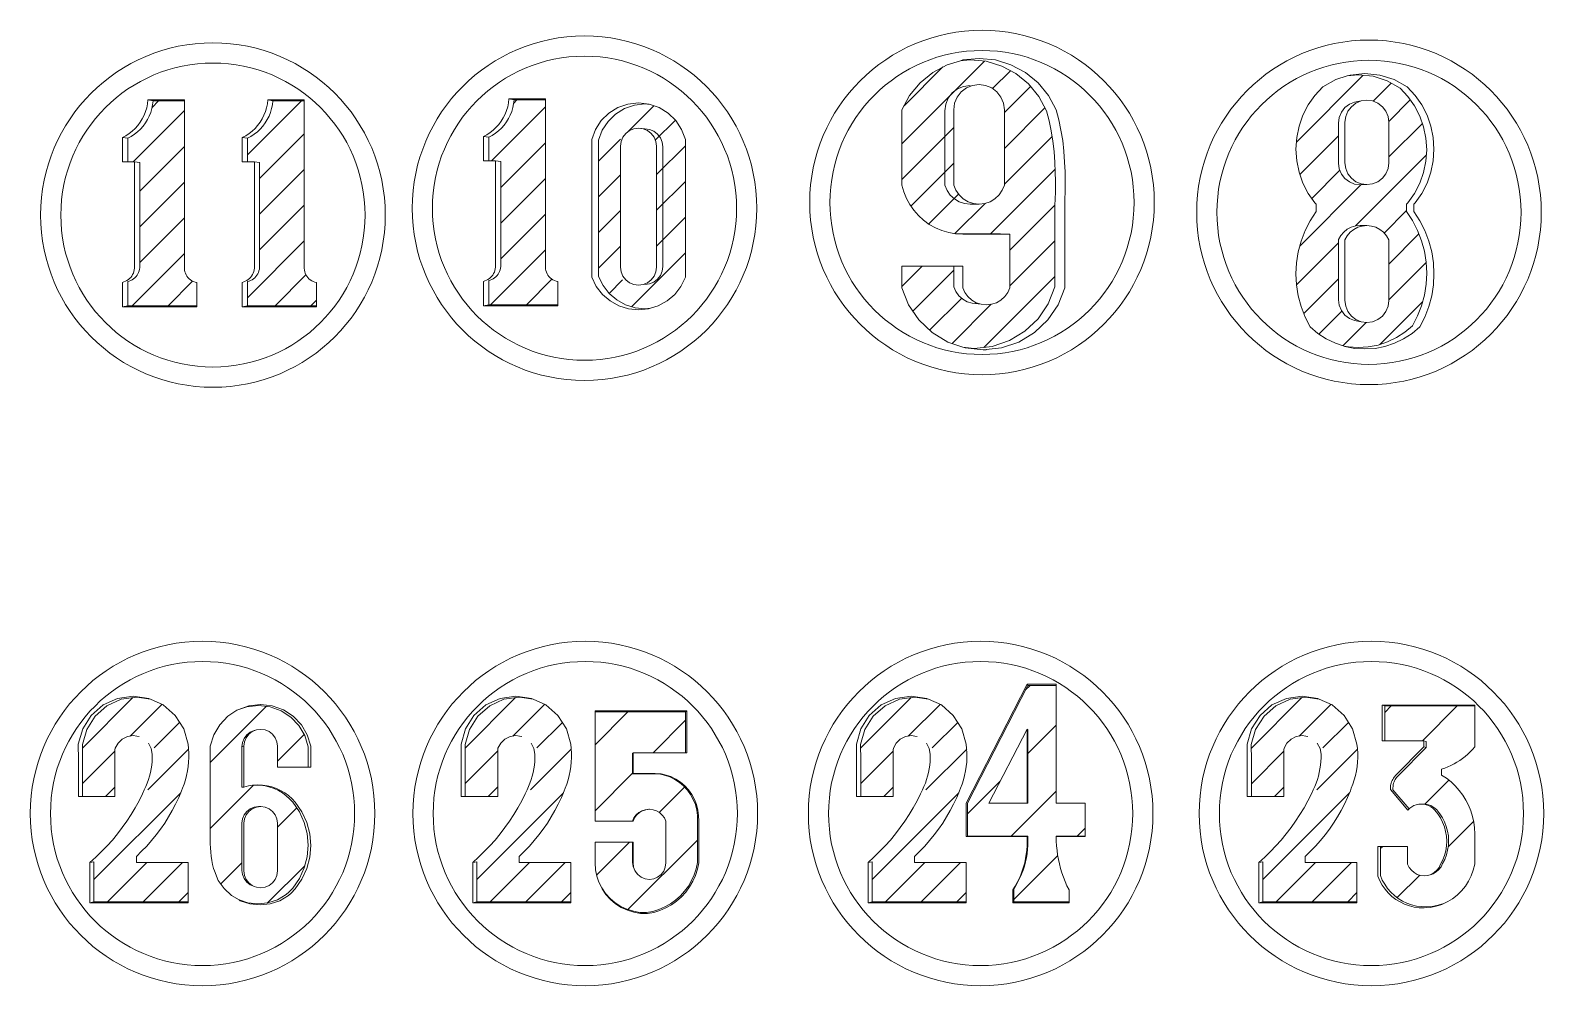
# Model space of a CAD drawing. Header units: inches. Extents: x -19 to 1866, y -551 to 977.
# Drawn here: x 722.8 to 791.8, y 933.3 to 976.9 of the extents above; entities that cross this region are included whole.
import ezdxf

# ---------------------------------------------------------------- set-up
doc = ezdxf.new("R2010")
doc.units = ezdxf.units.IN
doc.header["$MEASUREMENT"] = 0
pattern_1 = [(45, (161.5053, 1514.6777), (-0.8148213, 0.8148213), [])]

msp = doc.modelspace()

# ---------------------------------------------------------------- hatches: boundary and pattern name
at = {"lineweight": 20}
h = msp.add_hatch(dxfattribs=at)
h.set_pattern_fill('ANSI31', color=256, scale=9.218651)
h.set_pattern_definition(pattern_1)
h.paths.add_polyline_path([(769.54, 968.969), (769.55, 969.143), (769.563, 969.573), (769.565, 970.004), (769.557, 970.434), (769.538, 970.864), (769.502, 971.368), (769.448, 971.839), (769.373, 972.307), (769.276, 972.771), (769.158, 973.23), (768.809, 973.881), (768.339, 974.451), (767.767, 974.92), (767.115, 975.267), (766.408, 975.482), (765.672, 975.554), (765.229, 975.51), (764.625, 975.328), (763.967, 974.976), (763.389, 974.504), (762.915, 973.927), (762.562, 973.27), (762.562, 969.837), (762.647, 969.528), (762.767, 969.23), (762.92, 968.947), (763.103, 968.684), (763.315, 968.443), (763.553, 968.228), (763.814, 968.04), (764.095, 967.884), (764.391, 967.76), (764.699, 967.67), (765.015, 967.616), (765.066, 967.613), (767.064, 967.613), (767.487, 967.598), (767.487, 965.153), (767.391, 964.937), (767.252, 964.746), (767.077, 964.587), (766.872, 964.469), (766.647, 964.396), (766.412, 964.371), (766.176, 964.396), (765.765, 964.442), (765.543, 964.515), (765.34, 964.632), (765.166, 964.789), (765.028, 964.978), (764.933, 965.192), (764.933, 966.131), (762.562, 966.131), (762.562, 965.153), (762.868, 964.376), (763.334, 963.683), (763.939, 963.107), (764.654, 962.675), (765.35, 962.44), (765.863, 962.384), (766.685, 962.474), (767.469, 962.739), (768.177, 963.166), (768.776, 963.737), (769.237, 964.423), (769.54, 965.192)])
h.paths.add_polyline_path([(766.993, 969.385), (766.805, 969.209), (766.583, 969.077), (766.339, 968.995), (766.082, 968.967), (765.825, 968.995), (765.581, 969.077), (765.359, 969.209), (765.171, 969.385), (765.024, 969.598), (764.927, 969.837), (764.927, 973.27), (764.966, 973.569), (765.082, 973.847), (765.265, 974.087), (765.504, 974.27), (765.783, 974.386), (766.082, 974.425), (766.381, 974.386), (766.659, 974.27), (766.899, 974.087), (767.082, 973.847), (767.198, 973.569), (767.237, 973.27), (767.237, 969.837), (767.14, 969.598)], flags=16)
h = msp.add_hatch(dxfattribs=at)
h.set_pattern_fill('ANSI31', color=256, scale=9.218651)
h.set_pattern_definition(pattern_1)
h.paths.add_polyline_path([(785.582, 968.958), (785.642, 969.023), (785.942, 969.452), (786.181, 969.919), (786.355, 970.413), (786.461, 970.927), (786.497, 971.45), (786.461, 971.973), (786.355, 972.486), (786.181, 972.98), (785.942, 973.447), (785.642, 973.877), (785.286, 974.262), (784.696, 974.593), (784.051, 974.798), (783.378, 974.867), (782.869, 974.814), (782.35, 974.65), (781.755, 974.315), (781.396, 973.926), (781.093, 973.492), (780.851, 973.021), (780.675, 972.522), (780.568, 972.004), (780.532, 971.476), (780.568, 970.947), (780.675, 970.429), (780.851, 969.93), (781.093, 969.459), (781.396, 969.025), (781.456, 968.959), (781.456, 968.636), (781.181, 968.21), (780.951, 967.758), (780.769, 967.284), (780.638, 966.794), (780.559, 966.293), (780.532, 965.787), (780.559, 965.28), (780.638, 964.779), (780.769, 964.289), (780.951, 963.815), (781.181, 963.363), (781.532, 963.066), (781.919, 962.817), (782.334, 962.618), (782.734, 962.486), (782.924, 962.45), (783.378, 962.421), (783.833, 962.45), (784.28, 962.536), (784.713, 962.679), (785.124, 962.875), (785.507, 963.123), (785.855, 963.416), (786.082, 963.864), (786.262, 964.333), (786.392, 964.818), (786.47, 965.315), (786.497, 965.816), (786.47, 966.318), (786.392, 966.814), (786.262, 967.299), (786.082, 967.768), (785.855, 968.216), (785.582, 968.638)])
h.paths.add_polyline_path([(784.179, 967.909), (784.365, 967.812), (784.529, 967.682), (784.665, 967.523), (784.769, 967.341), (784.769, 964.565), (784.735, 964.307), (784.635, 964.065), (784.476, 963.858), (784.269, 963.699), (784.028, 963.6), (783.769, 963.565), (783.51, 963.6), (783.209, 963.65), (782.97, 963.749), (782.765, 963.907), (782.608, 964.112), (782.509, 964.351), (782.475, 964.607), (782.475, 967.355), (782.578, 967.535), (782.713, 967.693), (782.875, 967.822), (783.06, 967.918), (783.259, 967.976), (783.465, 967.996), (783.769, 967.988), (783.978, 967.968)], flags=16)
h.paths.add_polyline_path([(784.028, 969.89), (783.769, 969.856), (783.465, 969.846), (783.209, 969.88), (782.97, 969.978), (782.765, 970.136), (782.608, 970.341), (782.509, 970.58), (782.475, 970.836), (782.475, 972.668), (782.509, 972.924), (782.608, 973.163), (782.765, 973.368), (782.97, 973.526), (783.209, 973.625), (783.51, 973.672), (783.769, 973.706), (784.028, 973.672), (784.269, 973.572), (784.476, 973.413), (784.635, 973.206), (784.735, 972.965), (784.769, 972.706), (784.769, 970.856), (784.735, 970.597), (784.635, 970.356), (784.476, 970.149), (784.269, 969.99)], flags=16)
h = msp.add_hatch(dxfattribs=at)
h.set_pattern_fill('ANSI31', color=256, scale=9.218651)
h.set_pattern_definition(pattern_1)
h.paths.add_polyline_path([(730.253, 965.436), (730.183, 965.469), (730.118, 965.51), (730.058, 965.558), (730.004, 965.613), (729.957, 965.675), (729.918, 965.741), (729.887, 965.811), (729.864, 965.885), (729.851, 965.961), (729.846, 966.038), (729.846, 973.678), (728.412, 973.678), (728.391, 973.5), (728.355, 973.324), (728.303, 973.152), (728.237, 972.985), (728.156, 972.824), (728.062, 972.671), (727.954, 972.527), (727.835, 972.392), (727.704, 972.269), (727.564, 972.157), (727.414, 972.058), (727.256, 971.972), (727.256, 970.889), (727.568, 970.889), (727.805, 970.872), (727.805, 966.068), (727.795, 965.994), (727.778, 965.921), (727.752, 965.851), (727.72, 965.783), (727.68, 965.719), (727.635, 965.66), (727.583, 965.606), (727.525, 965.558), (727.463, 965.516), (727.397, 965.481), (727.328, 965.453), (727.256, 965.432), (727.256, 964.333), (730.401, 964.333), (730.401, 965.396), (730.326, 965.411)])
h = msp.add_hatch(dxfattribs=at)
h.set_pattern_fill('ANSI31', color=256, scale=9.218651)
h.set_pattern_definition(pattern_1)
h.paths.add_polyline_path([(735.717, 965.436), (735.647, 965.469), (735.582, 965.51), (735.522, 965.558), (735.468, 965.613), (735.422, 965.675), (735.382, 965.741), (735.351, 965.811), (735.329, 965.885), (735.315, 965.961), (735.31, 966.038), (735.31, 973.678), (733.877, 973.678), (733.855, 973.5), (733.819, 973.324), (733.767, 973.152), (733.701, 972.985), (733.62, 972.824), (733.526, 972.671), (733.419, 972.527), (733.299, 972.392), (733.169, 972.269), (733.028, 972.157), (732.878, 972.058), (732.72, 971.972), (732.72, 970.889), (733.032, 970.889), (733.27, 970.872), (733.27, 966.068), (733.26, 965.994), (733.242, 965.921), (733.217, 965.851), (733.184, 965.783), (733.145, 965.719), (733.099, 965.66), (733.047, 965.606), (732.99, 965.558), (732.928, 965.516), (732.861, 965.481), (732.792, 965.453), (732.72, 965.432), (732.72, 964.333), (735.866, 964.333), (735.866, 965.396), (735.79, 965.411)])
h = msp.add_hatch(dxfattribs=at)
h.set_pattern_fill('ANSI31', color=256, scale=9.218651)
h.set_pattern_definition(pattern_1)
h.paths.add_polyline_path([(746.716, 965.482), (746.647, 965.515), (746.581, 965.556), (746.522, 965.605), (746.468, 965.66), (746.421, 965.721), (746.382, 965.787), (746.351, 965.858), (746.328, 965.932), (746.314, 966.007), (746.31, 966.084), (746.31, 973.725), (744.876, 973.725), (744.855, 973.546), (744.818, 973.37), (744.767, 973.198), (744.7, 973.031), (744.619, 972.87), (744.525, 972.717), (744.418, 972.573), (744.299, 972.439), (744.168, 972.315), (744.027, 972.203), (743.877, 972.104), (743.719, 972.018), (743.719, 970.936), (744.031, 970.936), (744.269, 970.919), (744.269, 966.115), (744.259, 966.04), (744.241, 965.968), (744.216, 965.897), (744.183, 965.83), (744.144, 965.766), (744.098, 965.707), (744.046, 965.653), (743.989, 965.605), (743.927, 965.563), (743.861, 965.527), (743.791, 965.499), (743.719, 965.479), (743.719, 964.379), (746.865, 964.379), (746.865, 965.442), (746.789, 965.458)])
h = msp.add_hatch(dxfattribs=at)
h.set_pattern_fill('ANSI31', color=256, scale=9.218651)
h.set_pattern_definition(pattern_1)
h.paths.add_polyline_path([(748.731, 971.889), (748.731, 965.661), (748.932, 965.252), (749.212, 964.892), (749.558, 964.595), (749.957, 964.374), (750.392, 964.238), (750.845, 964.192), (751.095, 964.217), (751.45, 964.329), (751.853, 964.552), (752.203, 964.851), (752.485, 965.215), (752.688, 965.628), (752.688, 971.918), (752.519, 972.372), (752.254, 972.779), (751.907, 973.117), (751.494, 973.371), (751.088, 973.511), (750.845, 973.538), (750.368, 973.485), (749.914, 973.329), (749.505, 973.077), (749.161, 972.742), (748.899, 972.339)])
h.paths.add_polyline_path([(751.373, 965.693), (750.676, 965.158), (749.809, 965.517), (749.733, 966.089), (749.733, 972.007), (750.431, 972.542), (750.753, 972.409), (751.12, 972.367), (751.373, 971.756)], flags=16)
h = msp.add_hatch(dxfattribs=at)
h.set_pattern_fill('ANSI31', color=256, scale=17)
h.set_pattern_definition([(45, (-251.7916, 1829.0998), (-1.502602, 1.502602), [])])
h.paths.add_polyline_path([(769.599, 947.012), (768.314, 947.012), (765.556, 941.642), (765.556, 940.135), (768.314, 940.135), (768.314, 939.91), (768.31, 939.717), (768.296, 939.525), (768.273, 939.333), (768.241, 939.143), (768.199, 938.955), (768.148, 938.768), (768.089, 938.585), (768.02, 938.405), (767.943, 938.228), (767.857, 938.055), (767.763, 937.887), (767.661, 937.723), (767.661, 937.142), (770.185, 937.142), (770.185, 937.679), (770.093, 937.868), (770.009, 938.061), (769.933, 938.258), (769.864, 938.457), (769.803, 938.659), (769.749, 938.862), (769.704, 939.068), (769.667, 939.276), (769.637, 939.484), (769.616, 939.694), (769.603, 939.904), (769.598, 940.135), (770.918, 940.135), (770.918, 941.636), (769.599, 941.636)])
h.paths.add_polyline_path([(768.279, 945.007), (768.314, 944.98), (768.314, 941.642), (768.279, 941.636), (766.521, 941.636)], flags=16)
h = msp.add_hatch(dxfattribs=at)
h.set_pattern_fill('ANSI31', color=256, scale=9.218651)
h.set_pattern_definition([(45, (89.7844, 1514.6777), (-0.8148213, 0.8148213), [])])
h.paths.add_polyline_path([(730.009, 938.934), (727.652, 938.934), (727.652, 939.211), (727.892, 939.441), (728.123, 939.68), (728.344, 939.929), (728.555, 940.186), (728.754, 940.452), (728.943, 940.726), (729.12, 941.008), (729.286, 941.296), (729.439, 941.591), (729.58, 941.892), (729.709, 942.199), (729.752, 942.318), (729.825, 942.511), (729.888, 942.706), (729.94, 942.905), (729.982, 943.106), (730.013, 943.309), (730.034, 943.514), (730.044, 943.719), (730.043, 943.925), (730.032, 944.13), (730.009, 944.334), (729.811, 945.03), (729.424, 945.64), (728.879, 946.116), (728.288, 946.388), (727.67, 946.477), (726.962, 946.375), (726.311, 946.076), (725.772, 945.604), (725.388, 944.999), (725.192, 944.311), (725.199, 943.595), (725.199, 941.947), (726.674, 941.947), (726.674, 944.113), (726.813, 944.373), (727.004, 944.56), (727.243, 944.679), (727.506, 944.72), (727.67, 944.693), (727.77, 944.679), (727.774, 944.677), (727.932, 944.652), (728.168, 944.534), (728.357, 944.35), (728.481, 944.117), (728.528, 943.857), (728.529, 943.689), (728.521, 943.522), (728.505, 943.356), (728.481, 943.19), (728.449, 943.026), (728.409, 942.864), (728.361, 942.703), (728.306, 942.546), (728.243, 942.391), (728.172, 942.239), (728.094, 942.065), (727.933, 941.746), (727.761, 941.433), (727.576, 941.126), (727.381, 940.826), (727.174, 940.535), (726.956, 940.251), (726.728, 939.975), (726.49, 939.708), (726.242, 939.45), (725.985, 939.202), (725.718, 938.963), (725.718, 937.14), (730.009, 937.14)])
h = msp.add_hatch(dxfattribs=at)
h.set_pattern_fill('ANSI31', color=256, scale=9.218651)
h.set_pattern_definition([(45, (107.2375, 1514.6777), (-0.8148213, 0.8148213), [])])
h.paths.add_polyline_path([(747.462, 938.934), (745.105, 938.934), (745.105, 939.211), (745.346, 939.441), (745.576, 939.68), (745.797, 939.929), (746.008, 940.186), (746.208, 940.452), (746.396, 940.726), (746.573, 941.008), (746.739, 941.296), (746.892, 941.591), (747.033, 941.892), (747.162, 942.199), (747.205, 942.318), (747.278, 942.511), (747.341, 942.706), (747.393, 942.905), (747.435, 943.106), (747.466, 943.309), (747.487, 943.514), (747.497, 943.719), (747.496, 943.925), (747.485, 944.13), (747.462, 944.334), (747.264, 945.03), (746.877, 945.64), (746.332, 946.116), (745.741, 946.388), (745.124, 946.477), (744.415, 946.375), (743.764, 946.076), (743.225, 945.604), (742.841, 944.999), (742.645, 944.311), (742.652, 943.595), (742.652, 941.947), (744.127, 941.947), (744.127, 944.113), (744.266, 944.373), (744.457, 944.56), (744.696, 944.679), (744.959, 944.72), (745.124, 944.693), (745.223, 944.679), (745.227, 944.677), (745.385, 944.652), (745.621, 944.534), (745.81, 944.35), (745.934, 944.117), (745.982, 943.857), (745.982, 943.689), (745.974, 943.522), (745.958, 943.356), (745.934, 943.19), (745.902, 943.026), (745.862, 942.864), (745.814, 942.703), (745.759, 942.546), (745.696, 942.391), (745.626, 942.239), (745.547, 942.065), (745.386, 941.746), (745.214, 941.433), (745.029, 941.126), (744.834, 940.826), (744.627, 940.535), (744.409, 940.251), (744.181, 939.975), (743.943, 939.708), (743.695, 939.45), (743.438, 939.202), (743.171, 938.963), (743.171, 937.14), (747.462, 937.14)])
h = msp.add_hatch(dxfattribs=at)
h.set_pattern_fill('ANSI31', color=256, scale=9.218651)
h.set_pattern_definition([(45, (125.2695, 1514.6777), (-0.8148213, 0.8148213), [])])
h.paths.add_polyline_path([(765.494, 938.934), (763.137, 938.934), (763.137, 939.211), (763.378, 939.441), (763.609, 939.68), (763.829, 939.929), (764.04, 940.186), (764.24, 940.452), (764.428, 940.726), (764.605, 941.008), (764.771, 941.296), (764.924, 941.591), (765.065, 941.892), (765.194, 942.199), (765.237, 942.318), (765.31, 942.511), (765.373, 942.706), (765.425, 942.905), (765.467, 943.106), (765.498, 943.309), (765.519, 943.514), (765.529, 943.719), (765.528, 943.925), (765.517, 944.13), (765.494, 944.334), (765.296, 945.03), (764.909, 945.64), (764.364, 946.116), (763.773, 946.388), (763.156, 946.477), (762.447, 946.375), (761.796, 946.076), (761.257, 945.604), (760.873, 944.999), (760.677, 944.311), (760.684, 943.595), (760.684, 941.947), (762.159, 941.947), (762.159, 944.113), (762.298, 944.373), (762.489, 944.56), (762.728, 944.679), (762.991, 944.72), (763.156, 944.693), (763.255, 944.679), (763.259, 944.677), (763.417, 944.652), (763.653, 944.534), (763.842, 944.35), (763.966, 944.117), (764.014, 943.857), (764.014, 943.689), (764.006, 943.522), (763.99, 943.356), (763.966, 943.19), (763.934, 943.026), (763.894, 942.864), (763.846, 942.703), (763.791, 942.546), (763.728, 942.391), (763.658, 942.239), (763.579, 942.065), (763.418, 941.746), (763.246, 941.433), (763.061, 941.126), (762.866, 940.826), (762.659, 940.535), (762.441, 940.251), (762.213, 939.975), (761.975, 939.708), (761.727, 939.45), (761.47, 939.202), (761.203, 938.963), (761.203, 937.14), (765.494, 937.14)])
h = msp.add_hatch(dxfattribs=at)
h.set_pattern_fill('ANSI31', color=256, scale=9.218651)
h.set_pattern_definition([(45, (143.0912, 1514.6777), (-0.8148213, 0.8148213), [])])
h.paths.add_polyline_path([(783.316, 938.934), (780.959, 938.934), (780.959, 939.211), (781.199, 939.441), (781.43, 939.68), (781.651, 939.929), (781.862, 940.186), (782.061, 940.452), (782.25, 940.726), (782.427, 941.008), (782.592, 941.296), (782.746, 941.591), (782.887, 941.892), (783.016, 942.199), (783.059, 942.318), (783.132, 942.511), (783.194, 942.706), (783.247, 942.905), (783.289, 943.106), (783.32, 943.309), (783.34, 943.514), (783.35, 943.719), (783.35, 943.925), (783.338, 944.13), (783.316, 944.334), (783.118, 945.03), (782.731, 945.64), (782.186, 946.116), (781.595, 946.388), (780.977, 946.477), (780.268, 946.375), (779.618, 946.076), (779.079, 945.604), (778.695, 944.999), (778.499, 944.311), (778.505, 943.595), (778.505, 941.947), (779.981, 941.947), (779.981, 944.113), (780.12, 944.373), (780.311, 944.56), (780.549, 944.679), (780.813, 944.72), (780.977, 944.693), (781.077, 944.679), (781.081, 944.677), (781.238, 944.652), (781.475, 944.534), (781.664, 944.35), (781.788, 944.117), (781.835, 943.857), (781.835, 943.689), (781.828, 943.522), (781.812, 943.356), (781.788, 943.19), (781.756, 943.026), (781.716, 942.864), (781.668, 942.703), (781.613, 942.546), (781.55, 942.391), (781.479, 942.239), (781.401, 942.065), (781.24, 941.746), (781.067, 941.433), (780.883, 941.126), (780.687, 940.826), (780.481, 940.535), (780.263, 940.251), (780.035, 939.975), (779.797, 939.708), (779.549, 939.45), (779.291, 939.202), (779.025, 938.963), (779.025, 937.14), (783.316, 937.14)])
h = msp.add_hatch(dxfattribs=at)
h.set_pattern_fill('ANSI31', color=256, scale=17)
h.set_pattern_definition([(45, (-261.6886, 1829.0275), (-1.502602, 1.502602), [])])
h.paths.add_polyline_path([(734.786, 941.675), (734.642, 941.833), (734.483, 941.976), (734.311, 942.103), (734.127, 942.212), (733.933, 942.302), (733.732, 942.373), (733.524, 942.423), (733.312, 942.453), (733.099, 942.462), (732.953, 942.453), (732.764, 942.424), (732.555, 942.369), (732.468, 942.362), (732.468, 944.212), (732.494, 944.408), (732.569, 944.591), (732.69, 944.749), (732.847, 944.869), (733.03, 944.945), (733.123, 944.977), (733.322, 945.003), (733.52, 944.977), (733.705, 944.901), (733.863, 944.779), (733.985, 944.62), (734.062, 944.436), (734.088, 944.237), (734.088, 943.285), (735.488, 943.285), (735.488, 944.212), (735.331, 944.721), (735.062, 945.18), (734.694, 945.565), (734.249, 945.856), (733.748, 946.037), (733.226, 946.098), (733.219, 946.098), (732.69, 946.037), (732.238, 945.873), (731.825, 945.604), (731.454, 945.215), (731.182, 944.751), (731.023, 944.237), (731.023, 939.786), (731.027, 939.595), (731.04, 939.405), (731.061, 939.216), (731.09, 939.028), (731.128, 938.841), (731.173, 938.656), (731.207, 938.542), (731.387, 938.115), (731.652, 937.736), (731.992, 937.422), (732.333, 937.221), (732.739, 937.087), (733.195, 937.038), (733.65, 937.087), (734.085, 937.231), (734.48, 937.464), (734.603, 937.577), (734.786, 937.763), (735.086, 938.199), (735.307, 938.68), (735.443, 939.192), (735.488, 939.719), (735.443, 940.247), (735.307, 940.759), (735.086, 941.239)])
h.paths.add_polyline_path([(732.494, 940.924), (732.569, 941.107), (732.69, 941.264), (732.847, 941.384), (733.03, 941.46), (733.226, 941.486), (733.322, 941.484), (733.52, 941.458), (733.705, 941.382), (733.863, 941.26), (733.985, 941.101), (734.062, 940.917), (734.088, 940.718), (734.088, 938.542), (734.062, 938.343), (733.985, 938.159), (733.863, 938), (733.705, 937.878), (733.52, 937.802), (733.322, 937.776), (733.123, 937.802), (733.03, 937.839), (732.939, 937.878), (732.847, 937.915), (732.69, 938.036), (732.569, 938.193), (732.494, 938.376), (732.468, 938.572), (732.468, 940.727)], flags=16)
h = msp.add_hatch(dxfattribs=at)
h.set_pattern_fill('ANSI31', color=256, scale=17)
h.set_pattern_definition([(45, (-257.4586, 1828.5427), (-1.502602, 1.502602), [])])
h.paths.add_polyline_path([(752.782, 942.234), (752.61, 942.421), (752.417, 942.585), (752.205, 942.724), (751.977, 942.836), (751.779, 942.904), (751.549, 942.953), (751.277, 942.971), (750.277, 942.971), (750.277, 943.939), (752.701, 943.939), (752.701, 945.799), (748.57, 945.799), (748.57, 940.817), (750.277, 940.817), (750.344, 940.966), (750.439, 941.098), (750.56, 941.207), (750.701, 941.289), (750.856, 941.339), (751.035, 941.358), (751.215, 941.339), (751.371, 941.288), (751.514, 941.206), (751.636, 941.096), (751.732, 940.962), (751.799, 940.812), (751.799, 938.909), (751.774, 938.715), (751.699, 938.535), (751.58, 938.38), (751.425, 938.261), (751.245, 938.187), (751.051, 938.161), (750.858, 938.187), (750.678, 938.261), (750.508, 938.391), (750.377, 938.562), (750.303, 938.741), (750.277, 938.933), (750.277, 939.86), (748.57, 939.86), (748.57, 938.909), (748.591, 938.601), (748.652, 938.299), (748.742, 938.04), (748.88, 937.767), (749.052, 937.515), (749.257, 937.288), (749.49, 937.091), (749.747, 936.926), (750.024, 936.797), (750.316, 936.706), (750.617, 936.655), (750.923, 936.644), (751.208, 936.7), (751.485, 936.786), (751.752, 936.901), (752.005, 937.043), (752.242, 937.212), (752.459, 937.405), (752.655, 937.62), (752.827, 937.855), (752.972, 938.106), (753.09, 938.372), (753.18, 938.648), (753.239, 938.933), (753.239, 940.817), (753.238, 941.071), (753.206, 941.323), (753.143, 941.569), (753.051, 941.805), (752.93, 942.028)])
h = msp.add_hatch(dxfattribs=at)
h.set_pattern_fill('ANSI31', color=256, scale=17)
h.set_pattern_definition([(45, (-246.6407, 1828.8607), (-1.502602, 1.502602), [])])
h.paths.add_polyline_path([(788.686, 946.07), (784.583, 946.07), (784.583, 944.481), (786.373, 944.481), (786.47, 944.453), (786.47, 944.184), (785.204, 942.906), (785.125, 942.814), (785.091, 942.765), (785.06, 942.713), (785.032, 942.659), (785.009, 942.603), (784.989, 942.546), (784.974, 942.488), (784.962, 942.428), (784.952, 942.308), (784.953, 942.248), (785.697, 941.381), (785.721, 941.404), (785.814, 941.471), (785.915, 941.525), (786.023, 941.565), (786.136, 941.588), (786.25, 941.596), (786.349, 941.597), (786.462, 941.589), (786.574, 941.565), (786.681, 941.526), (786.781, 941.473), (786.873, 941.406), (786.955, 941.327), (787.093, 941.157), (787.213, 940.973), (787.313, 940.778), (787.392, 940.573), (787.45, 940.362), (787.485, 940.145), (787.497, 939.926), (787.487, 939.707), (787.453, 939.49), (787.398, 939.278), (787.32, 939.073), (787.222, 938.877), (787.152, 938.732), (787.054, 938.604), (786.932, 938.499), (786.791, 938.42), (786.697, 938.388), (786.542, 938.339), (786.38, 938.323), (786.218, 938.339), (786.063, 938.388), (785.921, 938.468), (785.798, 938.574), (785.699, 938.703), (785.628, 938.85), (785.628, 939.667), (784.385, 939.667), (784.385, 938.338), (784.474, 938.131), (784.583, 937.934), (784.712, 937.75), (784.86, 937.58), (785.024, 937.425), (785.203, 937.289), (785.395, 937.171), (785.598, 937.074), (785.81, 936.999), (786.029, 936.945), (786.252, 936.915), (786.477, 936.907), (786.748, 936.929), (787.015, 936.983), (787.274, 937.066), (787.465, 937.153), (787.671, 937.276), (787.889, 937.443), (788.086, 937.634), (788.26, 937.847), (788.409, 938.077), (788.531, 938.324), (788.624, 938.582), (788.686, 938.85), (788.686, 940.24), (788.675, 940.508), (788.64, 940.774), (788.584, 941.035), (788.505, 941.291), (788.404, 941.539), (788.282, 941.778), (788.141, 942.005), (787.98, 942.22), (787.802, 942.42), (787.608, 942.604), (787.398, 942.77), (787.175, 942.918), (787.175, 943.19), (787.321, 943.239), (787.465, 943.295), (787.605, 943.358), (787.743, 943.427), (787.877, 943.504), (788.007, 943.587), (788.132, 943.676), (788.253, 943.771), (788.37, 943.873), (788.481, 943.979), (788.586, 944.092), (788.686, 944.209)])

# ---------------------------------------------------------------- linework, layer by layer
for p, q in [((727.256, 971.972), (727.256, 970.889)), ((732.72, 971.972), (732.72, 970.889)), ((743.719, 972.018), (743.719, 970.936)), ((783.56, 967.968), (783.359, 967.909)), ((783.769, 967.988), (783.56, 967.968)), ((727.256, 964.333), (730.401, 964.333)), ((732.72, 964.333), (735.866, 964.333)), ((743.719, 964.379), (746.865, 964.379)), ((768.314, 947.012), (769.599, 947.012)), ((752.701, 945.799), (752.701, 943.939)), ((784.468, 946.114), (784.468, 944.481)), ((784.583, 946.07), (784.583, 944.481)), ((733.123, 944.977), (733.322, 945.003)), ((768.279, 941.636), (768.279, 945.007)), ((784.468, 944.481), (784.583, 944.481)), ((784.583, 944.481), (786.373, 944.481)), ((786.373, 944.481), (786.47, 944.453)), ((786.47, 944.453), (786.47, 944.184)), ((750.304, 943.939), (750.304, 942.987)), ((748.57, 940.817), (750.277, 940.817)), ((751.051, 941.356), (751.215, 941.339)), ((751.215, 941.339), (751.371, 941.288)), ((751.371, 941.288), (751.514, 941.206)), ((751.514, 941.206), (751.636, 941.096)), ((751.636, 941.096), (751.732, 940.962)), ((751.732, 940.962), (751.799, 940.812)), ((751.799, 940.812), (751.799, 938.909)), ((751.774, 938.715), (751.699, 938.535)), ((751.799, 938.909), (751.774, 938.715)), ((750.678, 938.261), (750.523, 938.38)), ((750.858, 938.187), (750.678, 938.261)), ((751.051, 938.161), (750.858, 938.187)), ((751.245, 938.187), (751.051, 938.161)), ((751.425, 938.261), (751.245, 938.187)), ((751.58, 938.38), (751.425, 938.261)), ((751.699, 938.535), (751.58, 938.38)), ((786.697, 938.388), (786.542, 938.339))]:
    msp.add_line(p, q, dxfattribs=at)
for points in [[(764.625, 975.328), (763.967, 974.976), (763.389, 974.504), (762.915, 973.927), (762.562, 973.27), (762.562, 969.837), (762.647, 969.528), (762.767, 969.23), (762.92, 968.947), (763.103, 968.684), (763.315, 968.443), (763.553, 968.228), (763.814, 968.04), (764.095, 967.884), (764.391, 967.76), (764.699, 967.67), (765.015, 967.616), (765.066, 967.613), (765.336, 967.598), (767.487, 967.598)], [(764.625, 975.328), (765.229, 975.51), (765.34, 975.544), (766.082, 975.617), (766.825, 975.544), (767.539, 975.328), (768.198, 974.976), (768.775, 974.504), (769.25, 973.927), (769.603, 973.27), (769.722, 972.806), (769.819, 972.338), (769.896, 971.865), (769.95, 971.39), (769.986, 970.881), (770.005, 970.446), (770.014, 970.012), (770.011, 969.577), (769.998, 969.143), (769.988, 968.967), (769.988, 965.153), (769.683, 964.376), (769.216, 963.683), (768.611, 963.107), (767.897, 962.675), (767.105, 962.408), (766.412, 962.332)], [(765.35, 962.44), (765.863, 962.384), (766.685, 962.474), (767.469, 962.739), (768.177, 963.166), (768.776, 963.737), (769.237, 964.423), (769.54, 965.192), (769.54, 968.969), (769.55, 969.143), (769.563, 969.573), (769.565, 970.004), (769.557, 970.434), (769.538, 970.864), (769.502, 971.368), (769.448, 971.839), (769.373, 972.307), (769.276, 972.771), (769.158, 973.23), (768.809, 973.881), (768.339, 974.451), (767.767, 974.92), (767.115, 975.267), (766.408, 975.482), (765.672, 975.554), (765.229, 975.51)], [(781.456, 968.636), (781.456, 968.959), (781.396, 969.025), (781.093, 969.459), (780.851, 969.93), (780.675, 970.429), (780.568, 970.947), (780.532, 971.476), (780.568, 972.004), (780.675, 972.522), (780.851, 973.021), (781.093, 973.492), (781.396, 973.926), (781.755, 974.315), (782.35, 974.65), (782.869, 974.814), (783.002, 974.856)], [(782.734, 962.486), (782.924, 962.45), (783.378, 962.421), (783.833, 962.45), (784.28, 962.536), (784.713, 962.679), (785.124, 962.875), (785.507, 963.123), (785.855, 963.416), (786.082, 963.864), (786.262, 964.333), (786.392, 964.818), (786.47, 965.315), (786.497, 965.816), (786.47, 966.318), (786.392, 966.814), (786.262, 967.299), (786.082, 967.768), (785.855, 968.216), (785.582, 968.638), (785.582, 968.958), (785.642, 969.023), (785.942, 969.452), (786.181, 969.919), (786.355, 970.413), (786.461, 970.927), (786.497, 971.45), (786.461, 971.973), (786.355, 972.486), (786.181, 972.98), (785.942, 973.447), (785.642, 973.877), (785.286, 974.262), (784.696, 974.593), (784.051, 974.798), (783.378, 974.867), (782.869, 974.814)], [(785.906, 968.636), (785.906, 968.959), (785.967, 969.025), (786.27, 969.459), (786.512, 969.93), (786.688, 970.429), (786.795, 970.947), (786.83, 971.476), (786.795, 972.004), (786.688, 972.522), (786.512, 973.021), (786.27, 973.492), (785.967, 973.926), (785.608, 974.315), (785.012, 974.65), (784.361, 974.856), (783.681, 974.926), (783.002, 974.856)], [(765.672, 974.374), (765.376, 974.335), (765.1, 974.22), (764.863, 974.039), (764.681, 973.802), (764.567, 973.526), (764.528, 973.23), (764.528, 969.83), (764.624, 969.594), (764.769, 969.383), (764.956, 969.208), (765.175, 969.077), (765.418, 968.996), (765.672, 968.969), (766.082, 968.967), (766.339, 968.995), (766.583, 969.077), (766.805, 969.209), (766.993, 969.385), (767.14, 969.598), (767.237, 969.837), (767.237, 973.27)], [(767.237, 973.27), (767.198, 973.569), (767.082, 973.847), (766.899, 974.087), (766.659, 974.27), (766.381, 974.386), (766.082, 974.425), (765.783, 974.386), (765.504, 974.27), (765.265, 974.087), (765.082, 973.847), (764.966, 973.569), (764.927, 973.27), (764.927, 969.837), (765.024, 969.598), (765.171, 969.385), (765.359, 969.209), (765.581, 969.077), (765.825, 968.995), (766.082, 968.967)], [(727.013, 964.285), (730.401, 964.285), (730.401, 964.333), (730.401, 965.396), (730.326, 965.411), (730.253, 965.436), (730.183, 965.469), (730.118, 965.51), (730.058, 965.558), (730.004, 965.613), (729.957, 965.675), (729.918, 965.741), (729.887, 965.811), (729.864, 965.885), (729.851, 965.961), (729.846, 966.038), (729.846, 973.678), (729.846, 973.723), (728.181, 973.723), (728.159, 973.543), (728.122, 973.365), (728.07, 973.191), (728.003, 973.022), (727.922, 972.86), (727.826, 972.706), (727.718, 972.56), (727.598, 972.424), (727.466, 972.299), (727.324, 972.186), (727.172, 972.086), (727.013, 972), (727.013, 970.889), (727.256, 970.889), (727.568, 970.889), (727.568, 966.038), (727.558, 965.963), (727.54, 965.889), (727.514, 965.818), (727.481, 965.75), (727.442, 965.686), (727.395, 965.626), (727.343, 965.571), (727.285, 965.523), (727.222, 965.48), (727.156, 965.445), (727.085, 965.416), (727.013, 965.396), (727.013, 964.285), (727.256, 964.333), (727.256, 965.432), (727.328, 965.453), (727.397, 965.481), (727.463, 965.516), (727.525, 965.558), (727.583, 965.606), (727.635, 965.66), (727.68, 965.719), (727.72, 965.783), (727.752, 965.851), (727.778, 965.921), (727.795, 965.994), (727.805, 966.068), (727.805, 970.872), (727.568, 970.889)], [(727.013, 972), (727.256, 971.972), (727.414, 972.058), (727.564, 972.157), (727.704, 972.269), (727.835, 972.392), (727.954, 972.527), (728.062, 972.671), (728.156, 972.824), (728.237, 972.985), (728.303, 973.152), (728.355, 973.324), (728.391, 973.5), (728.412, 973.678)], [(728.181, 973.723), (728.412, 973.678), (729.846, 973.678)], [(732.477, 964.285), (735.866, 964.285), (735.866, 964.333), (735.866, 965.396), (735.79, 965.411), (735.717, 965.436), (735.647, 965.469), (735.582, 965.51), (735.522, 965.558), (735.468, 965.613), (735.422, 965.675), (735.382, 965.741), (735.351, 965.811), (735.329, 965.885), (735.315, 965.961), (735.31, 966.038), (735.31, 973.678), (735.31, 973.723), (733.645, 973.723), (733.624, 973.543), (733.587, 973.365), (733.534, 973.191), (733.467, 973.022), (733.386, 972.86), (733.291, 972.706), (733.182, 972.56), (733.062, 972.424), (732.93, 972.299), (732.788, 972.186), (732.636, 972.086), (732.477, 972), (732.477, 970.889), (732.72, 970.889), (733.032, 970.889), (733.032, 966.038), (733.022, 965.963), (733.004, 965.889), (732.979, 965.818), (732.946, 965.75), (732.906, 965.686), (732.859, 965.626), (732.807, 965.571), (732.749, 965.523), (732.687, 965.48), (732.62, 965.445), (732.55, 965.416), (732.477, 965.396), (732.477, 964.285), (732.72, 964.333), (732.72, 965.432), (732.792, 965.453), (732.861, 965.481), (732.928, 965.516), (732.99, 965.558), (733.047, 965.606), (733.099, 965.66), (733.145, 965.719), (733.184, 965.783), (733.217, 965.851), (733.242, 965.921), (733.26, 965.994), (733.27, 966.068), (733.27, 970.872), (733.032, 970.889)], [(732.477, 972), (732.72, 971.972), (732.878, 972.058), (733.028, 972.157), (733.169, 972.269), (733.299, 972.392), (733.419, 972.527), (733.526, 972.671), (733.62, 972.824), (733.701, 972.985), (733.767, 973.152), (733.819, 973.324), (733.855, 973.5), (733.877, 973.678)], [(733.645, 973.723), (733.877, 973.678), (735.31, 973.678)], [(743.476, 964.332), (746.865, 964.332), (746.865, 964.379), (746.865, 965.442), (746.789, 965.458), (746.716, 965.482), (746.647, 965.515), (746.581, 965.556), (746.522, 965.605), (746.468, 965.66), (746.421, 965.721), (746.382, 965.787), (746.351, 965.858), (746.328, 965.932), (746.314, 966.007), (746.31, 966.084), (746.31, 973.725), (746.31, 973.769), (744.644, 973.769), (744.623, 973.589), (744.586, 973.411), (744.534, 973.238), (744.467, 973.069), (744.385, 972.907), (744.29, 972.752), (744.182, 972.606), (744.061, 972.471), (743.929, 972.346), (743.787, 972.233), (743.636, 972.133), (743.476, 972.046), (743.476, 970.936), (743.719, 970.936), (744.031, 970.936), (744.031, 966.084), (744.021, 966.009), (744.003, 965.936), (743.978, 965.865), (743.945, 965.797), (743.905, 965.732), (743.859, 965.673), (743.806, 965.618), (743.749, 965.569), (743.686, 965.527), (743.619, 965.491), (743.549, 965.463), (743.476, 965.442), (743.476, 964.332), (743.719, 964.379), (743.719, 965.479), (743.791, 965.499), (743.861, 965.527), (743.927, 965.563), (743.989, 965.605), (744.046, 965.653), (744.098, 965.707), (744.144, 965.766), (744.183, 965.83), (744.216, 965.897), (744.241, 965.968), (744.259, 966.04), (744.269, 966.115), (744.269, 970.919), (744.031, 970.936)], [(743.476, 972.046), (743.719, 972.018), (743.877, 972.104), (744.027, 972.203), (744.168, 972.315), (744.299, 972.439), (744.418, 972.573), (744.525, 972.717), (744.619, 972.87), (744.7, 973.031), (744.767, 973.198), (744.818, 973.37), (744.855, 973.546), (744.876, 973.725)], [(744.644, 973.769), (744.876, 973.725), (746.31, 973.725)], [(751.095, 964.217), (750.845, 964.192), (750.392, 964.238), (749.957, 964.374), (749.558, 964.595), (749.212, 964.892), (748.932, 965.252), (748.731, 965.661), (748.731, 971.889), (748.899, 972.339), (749.161, 972.742), (749.505, 973.077), (749.914, 973.329), (750.368, 973.485), (750.845, 973.538), (751.088, 973.511)], [(783.51, 973.672), (783.269, 973.572), (783.062, 973.413), (782.903, 973.206), (782.803, 972.965), (782.769, 972.706), (782.769, 970.856), (782.803, 970.597), (782.903, 970.356), (783.062, 970.149), (783.269, 969.99), (783.51, 969.89), (783.769, 969.856)], [(750.845, 965.305), (751.055, 965.333), (751.251, 965.414), (751.419, 965.543), (751.548, 965.711), (751.629, 965.907), (751.657, 966.117), (751.657, 971.586), (751.629, 971.796), (751.548, 971.992), (751.419, 972.16), (751.251, 972.289), (751.055, 972.37), (750.845, 972.398), (750.553, 972.432), (750.341, 972.404), (750.143, 972.322), (749.973, 972.191), (749.843, 972.022), (749.761, 971.824), (749.733, 971.612), (749.733, 966.089)], [(749.733, 966.089), (749.761, 965.876), (749.843, 965.679), (749.973, 965.509), (750.143, 965.379), (750.341, 965.297), (750.553, 965.269), (750.765, 965.297), (750.963, 965.379), (751.133, 965.509), (751.263, 965.679), (751.345, 965.876), (751.373, 966.089), (751.373, 971.612), (751.345, 971.824), (751.263, 972.022), (751.133, 972.191), (750.963, 972.322), (750.765, 972.404), (750.553, 972.432)], [(781.456, 968.636), (781.181, 968.21), (780.951, 967.758), (780.769, 967.284), (780.638, 966.794), (780.559, 966.293), (780.532, 965.787), (780.559, 965.28), (780.638, 964.779), (780.769, 964.289), (780.951, 963.815), (781.181, 963.363), (781.532, 963.066), (781.919, 962.817), (782.334, 962.618), (782.734, 962.486), (782.771, 962.474)], [(782.771, 962.474), (783.222, 962.387), (783.681, 962.358), (784.14, 962.387), (784.592, 962.474), (785.029, 962.618), (785.444, 962.817), (785.831, 963.066), (786.182, 963.363), (786.412, 963.815), (786.594, 964.289), (786.725, 964.779), (786.804, 965.28), (786.83, 965.787), (786.804, 966.293), (786.725, 966.794), (786.594, 967.284), (786.412, 967.758), (786.182, 968.21), (785.906, 968.636)], [(783.359, 967.909), (783.173, 967.812), (783.009, 967.682), (782.873, 967.523), (782.769, 967.341), (782.769, 964.565), (782.803, 964.307), (782.903, 964.065), (783.062, 963.858), (783.269, 963.699), (783.51, 963.6)], [(766.412, 964.371), (766.647, 964.396), (766.872, 964.469), (767.077, 964.587), (767.252, 964.746), (767.391, 964.937), (767.487, 965.153), (767.487, 967.598), (767.064, 967.613), (765.066, 967.613)], [(766.275, 962.317), (765.445, 962.408), (765.35, 962.44), (764.654, 962.675), (763.939, 963.107), (763.334, 963.683), (762.868, 964.376), (762.562, 965.153), (762.562, 966.131), (764.933, 966.131), (765.336, 966.131), (765.336, 965.153), (765.432, 964.937), (765.571, 964.746), (765.747, 964.587), (765.951, 964.469), (766.176, 964.396)], [(766.412, 964.371), (766.176, 964.396), (765.765, 964.442), (765.543, 964.515), (765.34, 964.632), (765.166, 964.789), (765.028, 964.978), (764.933, 965.192), (764.933, 966.131)], [(765.494, 940.115), (765.494, 941.636), (768.279, 947.06)], [(769.599, 940.115), (770.918, 940.115), (770.918, 940.135), (770.918, 941.636), (769.599, 941.636), (769.599, 947.012), (769.599, 947.06), (768.279, 947.06), (768.314, 947.012), (765.556, 941.642), (765.556, 940.135)], [(725.01, 941.947), (725.01, 943.611), (725.003, 944.334), (725.202, 945.03), (725.589, 945.64), (726.133, 946.116), (726.79, 946.419), (727.506, 946.522), (728.222, 946.419), (728.288, 946.388), (728.879, 946.116), (729.424, 945.64), (729.811, 945.03), (730.009, 944.334), (730.032, 944.13), (730.043, 943.925), (730.044, 943.719), (730.034, 943.514), (730.013, 943.309), (729.982, 943.106), (729.94, 942.905), (729.888, 942.706), (729.825, 942.511), (729.752, 942.318), (729.709, 942.199), (729.58, 941.892), (729.439, 941.591), (729.286, 941.296), (729.12, 941.008), (728.943, 940.726), (728.754, 940.452), (728.555, 940.186), (728.344, 939.929), (728.123, 939.68), (727.892, 939.441), (727.652, 939.211), (727.652, 938.934), (730.009, 938.934), (730.009, 937.14), (730.009, 937.092), (725.535, 937.092)], [(725.199, 941.947), (725.199, 943.595), (725.192, 944.311), (725.388, 944.999), (725.772, 945.604), (726.311, 946.076), (726.962, 946.375), (727.67, 946.477), (728.288, 946.388)], [(742.463, 941.947), (742.463, 943.611), (742.456, 944.334), (742.655, 945.03), (743.042, 945.64), (743.586, 946.116), (744.244, 946.419), (744.959, 946.522), (745.675, 946.419), (745.741, 946.388), (746.332, 946.116), (746.877, 945.64), (747.264, 945.03), (747.462, 944.334), (747.485, 944.13), (747.496, 943.925), (747.497, 943.719), (747.487, 943.514), (747.466, 943.309), (747.435, 943.106), (747.393, 942.905), (747.341, 942.706), (747.278, 942.511), (747.205, 942.318), (747.162, 942.199), (747.033, 941.892), (746.892, 941.591), (746.739, 941.296), (746.573, 941.008), (746.396, 940.726), (746.208, 940.452), (746.008, 940.186), (745.797, 939.929), (745.576, 939.68), (745.346, 939.441), (745.105, 939.211), (745.105, 938.934), (747.462, 938.934), (747.462, 937.14), (747.462, 937.092), (742.988, 937.092)], [(742.652, 941.947), (742.652, 943.595), (742.645, 944.311), (742.841, 944.999), (743.225, 945.604), (743.764, 946.076), (744.415, 946.375), (745.124, 946.477), (745.741, 946.388)], [(760.495, 941.947), (760.495, 943.611), (760.488, 944.334), (760.687, 945.03), (761.074, 945.64), (761.619, 946.116), (762.276, 946.419), (762.991, 946.522), (763.707, 946.419), (763.773, 946.388), (764.364, 946.116), (764.909, 945.64), (765.296, 945.03), (765.494, 944.334), (765.517, 944.13), (765.528, 943.925), (765.529, 943.719), (765.519, 943.514), (765.498, 943.309), (765.467, 943.106), (765.425, 942.905), (765.373, 942.706), (765.31, 942.511), (765.237, 942.318), (765.194, 942.199), (765.065, 941.892), (764.924, 941.591), (764.771, 941.296), (764.605, 941.008), (764.428, 940.726), (764.24, 940.452), (764.04, 940.186), (763.829, 939.929), (763.609, 939.68), (763.378, 939.441), (763.137, 939.211), (763.137, 938.934), (765.494, 938.934), (765.494, 937.14), (765.494, 937.092), (761.02, 937.092)], [(760.684, 941.947), (760.684, 943.595), (760.677, 944.311), (760.873, 944.999), (761.257, 945.604), (761.796, 946.076), (762.447, 946.375), (763.156, 946.477), (763.773, 946.388)], [(778.317, 941.947), (778.317, 943.611), (778.31, 944.334), (778.508, 945.03), (778.896, 945.64), (779.44, 946.116), (780.097, 946.419), (780.813, 946.522), (781.529, 946.419), (781.595, 946.388), (782.186, 946.116), (782.731, 945.64), (783.118, 945.03), (783.316, 944.334), (783.338, 944.13), (783.35, 943.925), (783.35, 943.719), (783.34, 943.514), (783.32, 943.309), (783.289, 943.106), (783.247, 942.905), (783.194, 942.706), (783.132, 942.511), (783.059, 942.318), (783.016, 942.199), (782.887, 941.892), (782.746, 941.591), (782.592, 941.296), (782.427, 941.008), (782.25, 940.726), (782.061, 940.452), (781.862, 940.186), (781.651, 939.929), (781.43, 939.68), (781.199, 939.441), (780.959, 939.211), (780.959, 938.934), (783.316, 938.934), (783.316, 937.14), (783.316, 937.092), (778.841, 937.092)], [(778.505, 941.947), (778.505, 943.595), (778.499, 944.311), (778.695, 944.999), (779.079, 945.604), (779.618, 946.076), (780.268, 946.375), (780.977, 946.477), (781.595, 946.388)], [(731.128, 938.841), (731.09, 939.028), (731.061, 939.216), (731.04, 939.405), (731.027, 939.595), (731.023, 939.786), (731.023, 944.237), (731.182, 944.751), (731.454, 945.215), (731.825, 945.604), (732.238, 945.873), (732.275, 945.897), (732.78, 946.08), (733.314, 946.142), (733.322, 946.142), (733.848, 946.08), (734.354, 945.897), (734.804, 945.604)], [(732.238, 945.873), (732.69, 946.037), (733.219, 946.098), (733.226, 946.098), (733.748, 946.037), (734.249, 945.856), (734.694, 945.565), (735.062, 945.18), (735.331, 944.721), (735.488, 944.212), (735.488, 943.285)], [(752.751, 945.842), (748.57, 945.842), (748.57, 945.799)], [(750.304, 940.812), (748.57, 940.812), (748.57, 940.817), (748.57, 945.799), (752.701, 945.799), (752.751, 945.842), (752.751, 943.939), (752.701, 943.939), (750.304, 943.939), (750.277, 943.914), (750.277, 942.971), (750.304, 942.987), (751.313, 942.987), (751.588, 942.968), (751.82, 942.919), (752.02, 942.85), (752.25, 942.737), (752.464, 942.597), (752.659, 942.431), (752.833, 942.243), (752.982, 942.034)], [(787.889, 937.443), (788.086, 937.634), (788.26, 937.847), (788.409, 938.077), (788.531, 938.324), (788.624, 938.582), (788.686, 938.85), (788.686, 940.24), (788.675, 940.508), (788.64, 940.774), (788.584, 941.035), (788.505, 941.291), (788.404, 941.539), (788.282, 941.778), (788.141, 942.005), (787.98, 942.22), (787.802, 942.42), (787.608, 942.604), (787.398, 942.77), (787.175, 942.918), (787.175, 943.19), (787.321, 943.239), (787.465, 943.295), (787.605, 943.358), (787.743, 943.427), (787.877, 943.504), (788.007, 943.587), (788.132, 943.676), (788.253, 943.771), (788.37, 943.873), (788.481, 943.979), (788.586, 944.092), (788.686, 944.209), (788.686, 946.07)], [(733.322, 945.003), (733.52, 944.977), (733.705, 944.901), (733.863, 944.779), (733.985, 944.62), (734.062, 944.436), (734.088, 944.237), (734.088, 943.285), (735.488, 943.285), (735.606, 943.285), (735.606, 944.237), (735.447, 944.751), (735.175, 945.215), (734.804, 945.604)], [(725.01, 941.947), (725.199, 941.947), (726.676, 941.947), (726.676, 944.066), (726.689, 944.14), (726.814, 944.375), (727.006, 944.562), (727.245, 944.681), (727.508, 944.722), (727.673, 944.695), (727.772, 944.681), (727.776, 944.679)], [(728.2, 944.373), (728.325, 944.138), (728.373, 943.875), (728.373, 943.706), (728.365, 943.538), (728.349, 943.37), (728.325, 943.203), (728.292, 943.037), (728.252, 942.873), (728.204, 942.711), (728.148, 942.552), (728.084, 942.395), (728.013, 942.242), (727.934, 942.067), (727.772, 941.744), (727.597, 941.428), (727.411, 941.118), (727.213, 940.815), (727.005, 940.521), (726.785, 940.234), (726.555, 939.956), (726.314, 939.686), (726.064, 939.426), (725.804, 939.175), (725.535, 938.934), (725.535, 937.092), (725.718, 937.14), (730.009, 937.14)], [(734.712, 937.537), (734.896, 937.725), (735.2, 938.165), (735.423, 938.651), (735.56, 939.168), (735.606, 939.7), (735.56, 940.233), (735.423, 940.75), (735.2, 941.235), (734.896, 941.676), (734.751, 941.835), (734.591, 941.979), (734.417, 942.107), (734.231, 942.217), (734.035, 942.309), (733.832, 942.38), (733.622, 942.431), (733.408, 942.461), (733.193, 942.47), (732.977, 942.457), (732.953, 942.453), (732.764, 942.424), (732.555, 942.369), (732.555, 944.237)], [(742.463, 941.947), (742.652, 941.947), (744.129, 941.947), (744.129, 944.066), (744.142, 944.14), (744.267, 944.375), (744.459, 944.562), (744.698, 944.681), (744.961, 944.722), (745.126, 944.695), (745.225, 944.681), (745.23, 944.679)], [(745.653, 944.373), (745.778, 944.138), (745.826, 943.875), (745.826, 943.706), (745.818, 943.538), (745.802, 943.37), (745.778, 943.203), (745.745, 943.037), (745.705, 942.873), (745.657, 942.711), (745.601, 942.552), (745.537, 942.395), (745.466, 942.242), (745.387, 942.067), (745.225, 941.744), (745.05, 941.428), (744.864, 941.118), (744.667, 940.815), (744.458, 940.521), (744.238, 940.234), (744.008, 939.956), (743.767, 939.686), (743.517, 939.426), (743.257, 939.175), (742.988, 938.934), (742.988, 937.092), (743.171, 937.14), (747.462, 937.14)], [(760.495, 941.947), (760.684, 941.947), (762.161, 941.947), (762.161, 944.066), (762.174, 944.14), (762.3, 944.375), (762.491, 944.562), (762.73, 944.681), (762.994, 944.722), (763.158, 944.695), (763.257, 944.681), (763.262, 944.679)], [(763.685, 944.373), (763.81, 944.138), (763.858, 943.875), (763.858, 943.706), (763.85, 943.538), (763.834, 943.37), (763.81, 943.203), (763.777, 943.037), (763.737, 942.873), (763.689, 942.711), (763.633, 942.552), (763.569, 942.395), (763.498, 942.242), (763.419, 942.067), (763.257, 941.744), (763.082, 941.428), (762.896, 941.118), (762.699, 940.815), (762.49, 940.521), (762.27, 940.234), (762.04, 939.956), (761.799, 939.686), (761.549, 939.426), (761.289, 939.175), (761.02, 938.934), (761.02, 937.092), (761.203, 937.14), (765.494, 937.14)], [(778.317, 941.947), (778.506, 941.947), (779.982, 941.947), (779.982, 944.066), (779.996, 944.14), (780.121, 944.375), (780.312, 944.562), (780.551, 944.681), (780.815, 944.722), (780.979, 944.695), (781.079, 944.681), (781.083, 944.679)], [(781.506, 944.373), (781.632, 944.138), (781.68, 943.875), (781.68, 943.706), (781.672, 943.538), (781.656, 943.37), (781.631, 943.203), (781.599, 943.037), (781.559, 942.873), (781.511, 942.711), (781.455, 942.552), (781.391, 942.395), (781.32, 942.242), (781.241, 942.067), (781.078, 941.744), (780.904, 941.428), (780.718, 941.118), (780.52, 940.815), (780.311, 940.521), (780.092, 940.234), (779.862, 939.956), (779.621, 939.686), (779.371, 939.426), (779.111, 939.175), (778.841, 938.934), (778.841, 937.092), (779.025, 937.14), (783.316, 937.14)], [(786.373, 944.481), (786.373, 944.209), (786.47, 944.184), (785.204, 942.906), (785.125, 942.814), (785.091, 942.765), (785.06, 942.713), (785.032, 942.659), (785.009, 942.603), (784.989, 942.546), (784.974, 942.488), (784.962, 942.428), (784.952, 942.308), (784.953, 942.248), (785.697, 941.381)], [(732.555, 942.369), (732.468, 942.362), (732.468, 944.212)], [(786.373, 944.209), (785.094, 942.918), (785.015, 942.826), (784.98, 942.776), (784.949, 942.723), (784.921, 942.669), (784.897, 942.613), (784.878, 942.555), (784.862, 942.496), (784.85, 942.436), (784.84, 942.315), (784.841, 942.254), (785.638, 941.324), (785.697, 941.381), (785.721, 941.404), (785.814, 941.471), (785.915, 941.525), (786.023, 941.565), (786.136, 941.588), (786.25, 941.596)], [(750.277, 942.971), (751.277, 942.971), (751.549, 942.953), (751.779, 942.904), (751.977, 942.836), (752.205, 942.724), (752.417, 942.585), (752.61, 942.421), (752.782, 942.234), (752.93, 942.028), (753.051, 941.805), (753.143, 941.569), (753.206, 941.323), (753.238, 941.071), (753.239, 940.817), (753.239, 938.933), (753.18, 938.648), (753.09, 938.372), (752.972, 938.106), (752.827, 937.855), (752.655, 937.62), (752.459, 937.405), (752.242, 937.212), (752.005, 937.043), (751.752, 936.901), (751.485, 936.786), (751.208, 936.7), (750.923, 936.644), (750.617, 936.655), (750.316, 936.706), (750.024, 936.797), (749.747, 936.926), (749.49, 937.091), (749.257, 937.288), (749.052, 937.515), (748.88, 937.767), (748.742, 938.04)], [(732.333, 937.221), (732.739, 937.087), (733.195, 937.038), (733.65, 937.087), (734.085, 937.231), (734.48, 937.464), (734.603, 937.577), (734.786, 937.763), (735.086, 938.199), (735.307, 938.68), (735.443, 939.192), (735.488, 939.719), (735.443, 940.247), (735.307, 940.759), (735.086, 941.239), (734.786, 941.675), (734.642, 941.833), (734.483, 941.976), (734.311, 942.103), (734.127, 942.212), (733.933, 942.302), (733.732, 942.373), (733.524, 942.423), (733.312, 942.453), (733.099, 942.462), (732.953, 942.453)], [(732.939, 937.878), (732.78, 938), (732.658, 938.159), (732.582, 938.343), (732.555, 938.542), (732.555, 940.718), (732.582, 940.917), (732.658, 941.101), (732.78, 941.26), (732.939, 941.382), (733.123, 941.458), (733.322, 941.484)], [(748.652, 938.299), (748.742, 938.04), (748.753, 938.007), (748.892, 937.732), (749.066, 937.477), (749.273, 937.248), (749.509, 937.049), (749.768, 936.882), (750.048, 936.752), (750.343, 936.66), (750.647, 936.608), (750.955, 936.598), (751.243, 936.654), (751.523, 936.741), (751.793, 936.857), (752.049, 937.001), (752.288, 937.171), (752.507, 937.366), (752.705, 937.583), (752.878, 937.82), (753.025, 938.074), (753.144, 938.342), (753.235, 938.622), (753.295, 938.909), (753.295, 940.812), (753.294, 941.068), (753.261, 941.322), (753.198, 941.571), (753.104, 941.809), (752.982, 942.034)], [(768.279, 940.115), (765.494, 940.115), (765.556, 940.135), (768.314, 940.135)], [(770.918, 940.135), (769.62, 940.135), (769.599, 940.115), (769.603, 939.904), (769.616, 939.694), (769.637, 939.484), (769.667, 939.276), (769.704, 939.068), (769.749, 938.862), (769.803, 938.659), (769.864, 938.457), (769.933, 938.258), (770.009, 938.061), (770.093, 937.868), (770.185, 937.679), (770.185, 937.142), (770.185, 937.092), (767.62, 937.092), (767.62, 937.679), (767.723, 937.844), (767.818, 938.014), (767.905, 938.189), (767.983, 938.367), (768.052, 938.549), (768.112, 938.734), (768.163, 938.922), (768.205, 939.113), (768.238, 939.305), (768.261, 939.498), (768.275, 939.693), (768.28, 939.887)], [(768.28, 939.887), (768.279, 940.115), (768.314, 940.135), (768.314, 939.91), (768.31, 939.717), (768.296, 939.525), (768.273, 939.333), (768.241, 939.143), (768.199, 938.955), (768.148, 938.768), (768.089, 938.585), (768.02, 938.405), (767.943, 938.228), (767.857, 938.055), (767.763, 937.887), (767.661, 937.723), (767.661, 937.142)], [(750.404, 938.535), (750.329, 938.715), (750.304, 938.909), (750.304, 939.86), (750.277, 939.86), (748.57, 939.86), (748.57, 938.909), (748.591, 938.601), (748.652, 938.299)], [(750.404, 938.535), (750.523, 938.38), (750.494, 938.409), (750.377, 938.562), (750.303, 938.741), (750.277, 938.933), (750.277, 939.86)], [(786.542, 938.339), (786.38, 938.323), (786.218, 938.339), (786.063, 938.388), (785.921, 938.468), (785.798, 938.574), (785.699, 938.703), (785.628, 938.85), (785.628, 939.667), (784.385, 939.667), (784.267, 939.667), (784.267, 938.306), (784.357, 938.097), (784.467, 937.898), (784.598, 937.712), (784.747, 937.54), (784.912, 937.384), (785.093, 937.246), (785.287, 937.128), (785.492, 937.03), (785.707, 936.953), (785.928, 936.899), (786.153, 936.868), (786.38, 936.86), (786.654, 936.883), (786.923, 936.937), (787.185, 937.021), (787.435, 937.134), (787.465, 937.153), (787.671, 937.276), (787.889, 937.443)], [(784.385, 939.667), (784.385, 938.338), (784.474, 938.131), (784.583, 937.934), (784.712, 937.75), (784.86, 937.58), (785.024, 937.425), (785.203, 937.289), (785.395, 937.171), (785.598, 937.074), (785.81, 936.999), (786.029, 936.945), (786.252, 936.915), (786.477, 936.907), (786.748, 936.929), (787.015, 936.983), (787.274, 937.066), (787.465, 937.153)], [(725.535, 938.934), (725.718, 938.963), (725.718, 937.14)], [(734.712, 937.537), (734.588, 937.422), (734.189, 937.187), (733.75, 937.042), (733.29, 936.993), (732.83, 937.042), (732.391, 937.187), (732.333, 937.221), (731.992, 937.422), (731.652, 937.736), (731.387, 938.115), (731.207, 938.542), (731.173, 938.656), (731.128, 938.841)], [(742.988, 938.934), (743.171, 938.963), (743.171, 937.14)], [(761.02, 938.934), (761.203, 938.963), (761.203, 937.14)], [(778.841, 938.934), (779.025, 938.963), (779.025, 937.14)], [(767.62, 937.092), (767.661, 937.142), (770.185, 937.142)]]:
    msp.add_lwpolyline(points, dxfattribs=at)
for points in [[(752.203, 964.851), (751.853, 964.552), (751.45, 964.329), (751.095, 964.217), (751.011, 964.191), (750.553, 964.145), (750.095, 964.191), (749.656, 964.329), (749.253, 964.552), (748.904, 964.851), (748.621, 965.215), (748.418, 965.628), (748.418, 971.918), (748.587, 972.372), (748.852, 972.779), (749.199, 973.117), (749.612, 973.371), (750.071, 973.529), (750.553, 973.582), (751.035, 973.529), (751.088, 973.511), (751.494, 973.371), (751.907, 973.117), (752.254, 972.779), (752.519, 972.372), (752.688, 971.918), (752.688, 965.628), (752.485, 965.215)], [(783.209, 969.88), (782.97, 969.978), (782.765, 970.136), (782.608, 970.341), (782.509, 970.58), (782.475, 970.836), (782.475, 972.668), (782.509, 972.924), (782.608, 973.163), (782.765, 973.368), (782.97, 973.526), (783.209, 973.625), (783.51, 973.672), (783.769, 973.706), (784.028, 973.672), (784.269, 973.572), (784.476, 973.413), (784.635, 973.206), (784.735, 972.965), (784.769, 972.706), (784.769, 970.856), (784.735, 970.597), (784.635, 970.356), (784.476, 970.149), (784.269, 969.99), (784.028, 969.89), (783.769, 969.856), (783.465, 969.846)], [(784.476, 963.858), (784.635, 964.065), (784.735, 964.307), (784.769, 964.565), (784.769, 967.341), (784.665, 967.523), (784.529, 967.682), (784.365, 967.812), (784.179, 967.909), (783.978, 967.968), (783.769, 967.988), (783.465, 967.996), (783.259, 967.976), (783.06, 967.918), (782.875, 967.822), (782.713, 967.693), (782.578, 967.535), (782.475, 967.355), (782.475, 964.607), (782.509, 964.351), (782.608, 964.112), (782.765, 963.907), (782.97, 963.749), (783.209, 963.65), (783.51, 963.6), (783.769, 963.565), (784.028, 963.6), (784.269, 963.699)], [(766.412, 962.317), (766.412, 962.332), (766.275, 962.317)], [(784.583, 946.07), (788.686, 946.07), (788.686, 946.114), (784.468, 946.114)], [(732.555, 944.237), (732.582, 944.436), (732.658, 944.62), (732.78, 944.779), (732.939, 944.901), (733.123, 944.977), (733.03, 944.945), (732.847, 944.869), (732.69, 944.749), (732.569, 944.591), (732.494, 944.408), (732.468, 944.212)], [(766.521, 941.636), (768.279, 945.007), (768.314, 944.98), (768.314, 941.642), (768.279, 941.636)], [(733.863, 938), (733.705, 937.878), (733.52, 937.802), (733.322, 937.776), (733.123, 937.802), (733.03, 937.839), (732.939, 937.878), (732.847, 937.915), (732.69, 938.036), (732.569, 938.193), (732.494, 938.376), (732.468, 938.572), (732.468, 940.727), (732.494, 940.924), (732.569, 941.107), (732.69, 941.264), (732.847, 941.384), (733.03, 941.46), (733.226, 941.486), (733.322, 941.484), (733.52, 941.458), (733.705, 941.382), (733.863, 941.26), (733.985, 941.101), (734.062, 940.917), (734.088, 940.718), (734.088, 938.542), (734.062, 938.343), (733.985, 938.159)], [(786.462, 941.589), (786.349, 941.597), (786.25, 941.596), (786.365, 941.588), (786.477, 941.565), (786.586, 941.525), (786.687, 941.471), (786.78, 941.404), (786.863, 941.324), (787.002, 941.152), (787.123, 940.967), (787.224, 940.77), (787.304, 940.563), (787.362, 940.349), (787.398, 940.131), (787.41, 939.91), (787.4, 939.688), (787.366, 939.469), (787.31, 939.255), (787.231, 939.048), (787.132, 938.85), (787.061, 938.703), (786.962, 938.574), (786.839, 938.468), (786.697, 938.388), (786.791, 938.42), (786.932, 938.499), (787.054, 938.604), (787.152, 938.732), (787.222, 938.877), (787.32, 939.073), (787.398, 939.278), (787.453, 939.49), (787.487, 939.707), (787.497, 939.926), (787.485, 940.145), (787.45, 940.362), (787.392, 940.573), (787.313, 940.778), (787.213, 940.973), (787.093, 941.157), (786.955, 941.327), (786.873, 941.406), (786.781, 941.473), (786.681, 941.526), (786.574, 941.565)], [(750.304, 940.812), (750.37, 940.962), (750.467, 941.096), (750.589, 941.206), (750.731, 941.288), (750.888, 941.339), (751.051, 941.356), (751.018, 941.356), (750.856, 941.339), (750.701, 941.289), (750.56, 941.207), (750.439, 941.098), (750.344, 940.966), (750.277, 940.817)]]:
    msp.add_lwpolyline(points, close=True, dxfattribs=at)
for centre, radius in [((766.217, 969.041), 7.858), ((731.143, 968.469), 7.858), ((748.089, 968.78), 7.858), ((783.865, 968.593), 7.858), ((731.143, 968.469), 6.936), ((748.089, 968.78), 6.936), ((766.217, 969.041), 6.936), ((783.865, 968.593), 6.936), ((730.67, 941.165), 7.858), ((748.123, 941.165), 7.858), ((766.155, 941.165), 7.858), ((783.977, 941.165), 7.858), ((730.67, 941.165), 6.936), ((748.123, 941.165), 6.936), ((766.155, 941.165), 6.936), ((783.977, 941.165), 6.936)]:
    msp.add_circle(centre, radius, dxfattribs=at)

doc.saveas('drawing.dxf')
